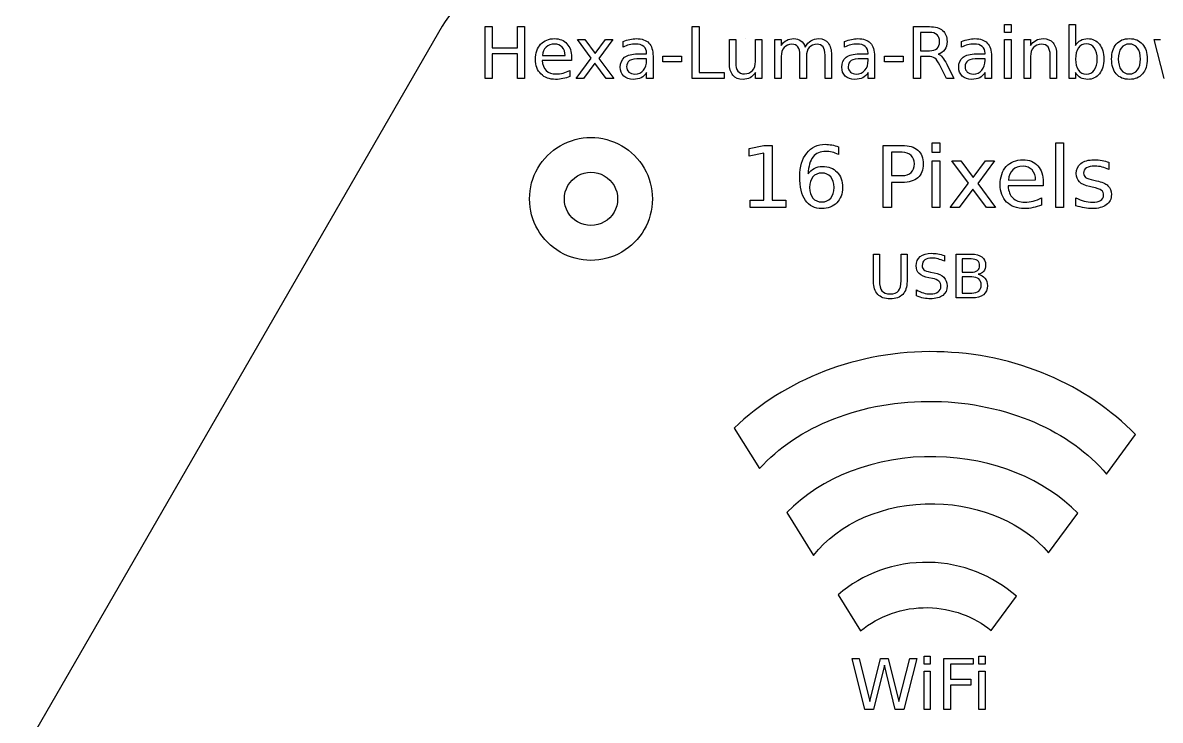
# Model space of a CAD drawing. Extents: x 5 to 486, y 5 to 284.
# Drawn here: x 5.6 to 59, y 146.9 to 179.6 of the extents above; entities that cross this region are included whole.
import ezdxf

# ---------------------------------------------------------------- set-up
doc = ezdxf.new("R2010")
doc.units = 0
doc.layers.add('Layer_1', color=7, linetype='CONTINUOUS')

msp = doc.modelspace()

# ---------------------------------------------------------------- linework, layer by layer
at = {"layer": 'Layer_1', "color": 7}
for p, q in [((25.276468, 179.475266), (5.585868, 145.370146)), ((31.016168, 171.368736), (31.016168, 171.368736)), ((48.506944, 164.194871), (48.506944, 164.194871)), ((38.99525, 160.611277), (40.180114, 158.709309)), ((56.474687, 158.453397), (57.838785, 160.304071)), ((48.451959, 159.266537), (48.451958, 159.266538)), ((41.466721, 156.641974), (42.717017, 154.634181)), ((53.750796, 154.756471), (55.120071, 156.615096)), ((48.130632, 154.306455), (48.130632, 154.306455)), ((43.867674, 152.786159), (44.923573, 151.089772)), ((51.059734, 151.104729), (52.243292, 152.712309))]:
    msp.add_line(p, q, dxfattribs=at)
at = {"layer": 'Layer_1', "color": 3}
for p, q in [((51.690017, 179.558106), (51.989261, 179.558106)), ((51.690017, 179.179176), (51.690017, 179.558106)), ((51.989261, 179.558106), (51.989261, 179.179176)), ((54.716601, 177.027606), (54.716601, 179.558156)), ((54.716601, 179.558156), (55.01747, 179.558156)), ((55.01747, 179.558156), (55.01747, 178.572556)), ((27.301708, 179.455656), (27.630228, 179.455656)), ((27.301708, 177.027556), (27.301708, 179.455656)), ((27.630228, 179.455656), (27.630228, 178.460346)), ((28.823948, 178.460346), (28.823948, 179.455656)), ((28.823948, 179.455656), (29.152468, 179.455656)), ((29.152468, 179.455656), (29.152468, 177.027556)), ((37.014099, 179.455656), (37.342616, 179.455656)), ((37.014099, 177.027556), (37.014099, 179.455656)), ((37.342616, 179.455656), (37.342616, 177.304026)), ((47.416046, 177.027566), (47.416046, 179.455666)), ((47.416046, 179.455666), (48.157649, 179.455666)), ((47.744563, 179.185686), (47.744563, 178.323736)), ((48.157649, 179.185686), (47.744563, 179.185686)), ((51.989261, 179.179176), (51.690017, 179.179176)), ((27.630228, 178.460346), (28.823948, 178.460346)), ((32.273378, 177.980576), (31.626098, 178.849036)), ((31.626098, 178.849036), (31.979008, 178.849036)), ((31.979008, 178.849036), (32.462028, 178.200136)), ((32.462028, 178.200136), (32.945048, 178.849036)), ((33.297958, 178.849036), (32.639298, 177.962686)), ((32.945048, 178.849036), (33.297958, 178.849036)), ((33.774468, 178.489606), (33.774468, 178.766086)), ((38.765648, 177.746386), (38.765648, 178.849036)), ((38.765648, 178.849036), (39.064891, 178.849036)), ((39.064891, 178.849036), (39.064891, 177.757776)), ((39.518634, 178.892946), (39.518634, 178.892946)), ((39.991893, 177.816316), (39.991893, 178.849036)), ((39.991893, 178.849036), (40.291136, 178.849036)), ((40.291136, 178.849036), (40.291136, 177.027556)), ((40.89938, 177.027606), (40.89938, 178.849086)), ((40.89938, 178.849086), (41.20025, 178.849086)), ((41.20025, 178.849086), (41.20025, 178.566106)), ((42.328916, 178.499436), (42.328916, 178.499376)), ((44.176416, 178.489606), (44.176416, 178.766086)), ((49.666875, 178.489606), (49.666875, 178.766086)), ((51.690017, 178.849036), (51.989261, 178.849036)), ((51.690017, 177.027556), (51.690017, 178.849036)), ((51.989261, 178.849036), (51.989261, 177.027556)), ((52.602385, 177.027556), (52.602385, 178.849036)), ((52.602385, 178.849036), (52.903254, 178.849036)), ((52.903254, 178.849036), (52.903254, 178.566056)), ((57.548026, 178.892946), (57.548026, 178.892946)), ((57.548026, 178.639236), (57.548026, 178.639236)), ((58.70434, 178.849036), (59.003583, 178.849036)), ((59.180852, 177.027556), (58.70434, 178.849036)), ((28.823948, 178.183866), (27.630228, 178.183866)), ((27.630228, 178.183866), (27.630228, 177.027556)), ((28.823948, 177.027556), (28.823948, 178.183866)), ((31.351248, 177.866736), (29.975388, 177.866736)), ((29.985138, 178.099276), (31.052008, 178.100906)), ((31.351248, 178.013106), (31.351248, 177.866736)), ((31.351248, 178.013096), (31.351248, 178.013106)), ((31.565928, 177.027556), (32.273378, 177.980576)), ((32.639298, 177.962686), (33.332108, 177.027556)), ((34.460778, 178.177326), (34.880368, 178.177326)), ((34.880368, 177.943236), (34.582748, 177.943176)), ((34.880368, 178.177326), (34.880368, 178.206626)), ((34.880368, 177.876536), (34.880368, 177.943236)), ((35.179608, 178.066776), (35.179608, 177.027556)), ((35.179608, 178.066716), (35.179608, 178.066776)), ((35.646364, 178.073276), (36.522951, 178.073276)), ((35.646364, 177.806566), (35.646364, 178.073276)), ((36.522951, 178.073276), (36.522951, 177.806566)), ((41.20025, 178.057066), (41.20025, 177.027606)), ((42.078463, 177.027606), (42.078463, 178.117236)), ((42.379332, 178.057066), (42.379332, 177.027606)), ((43.257545, 177.027606), (43.257545, 178.117236)), ((43.558415, 178.126996), (43.558415, 177.027606)), ((44.862723, 178.177326), (45.282314, 178.177326)), ((45.282314, 177.943236), (44.984697, 177.943176)), ((45.282314, 178.177326), (45.282314, 178.206626)), ((45.282314, 177.876536), (45.282314, 177.943236)), ((45.581557, 178.066776), (45.581557, 177.027556)), ((45.581557, 178.066716), (45.581557, 178.066776)), ((46.048312, 178.073276), (46.924899, 178.073276)), ((46.048312, 177.806566), (46.048312, 178.073276)), ((46.924899, 178.073276), (46.924899, 177.806566)), ((47.744563, 178.323736), (48.157649, 178.323736)), ((48.102354, 178.053776), (47.744563, 178.053776)), ((47.744563, 178.053776), (47.744563, 177.027566)), ((48.567482, 178.165986), (48.567482, 178.165976)), ((50.353183, 178.177326), (50.772774, 178.177326)), ((50.772774, 177.943236), (50.475157, 177.943176)), ((50.772774, 178.177326), (50.772774, 178.206626)), ((50.772774, 177.876536), (50.772774, 177.943236)), ((51.072017, 178.066776), (51.072017, 177.027556)), ((51.072017, 178.066716), (51.072017, 178.066776)), ((52.903254, 178.057016), (52.903254, 177.027556)), ((53.828631, 177.027556), (53.828631, 178.117186)), ((54.127874, 178.126946), (54.127874, 177.027556)), ((54.127874, 178.126926), (54.127874, 178.126946)), ((56.035547, 177.936666), (56.035547, 177.936666)), ((31.281318, 177.403246), (31.281318, 177.120266)), ((32.449018, 177.743136), (31.918838, 177.027556)), ((32.979198, 177.027556), (32.449018, 177.743136)), ((36.522951, 177.806566), (35.646364, 177.806566)), ((38.765648, 177.746376), (38.765648, 177.746386)), ((46.924899, 177.806566), (46.048312, 177.806566)), ((48.954546, 177.027556), (48.643919, 177.650436)), ((48.974062, 177.691096), (49.307458, 177.027556)), ((27.630228, 177.027556), (27.301708, 177.027556)), ((29.152468, 177.027556), (28.823948, 177.027556)), ((31.918838, 177.027556), (31.565928, 177.027556)), ((33.332108, 177.027556), (32.979198, 177.027556)), ((34.880368, 177.027556), (34.880368, 177.304026)), ((35.179608, 177.027556), (34.880368, 177.027556)), ((38.524951, 177.027556), (37.014099, 177.027556)), ((37.342616, 177.304026), (38.524951, 177.304026)), ((38.524951, 177.304026), (38.524951, 177.027556)), ((39.991893, 177.027556), (39.991893, 177.307286)), ((40.291136, 177.027556), (39.991893, 177.027556)), ((41.20025, 177.027606), (40.89938, 177.027606)), ((42.379332, 177.027606), (42.078463, 177.027606)), ((43.558415, 177.027606), (43.257545, 177.027606)), ((45.282314, 177.027556), (45.282314, 177.304026)), ((45.581557, 177.027556), (45.282314, 177.027556)), ((47.744563, 177.027566), (47.416046, 177.027566)), ((49.307458, 177.027556), (48.954546, 177.027556)), ((50.772774, 177.027556), (50.772774, 177.304026)), ((51.072017, 177.027556), (50.772774, 177.027556)), ((51.989261, 177.027556), (51.690017, 177.027556)), ((52.903254, 177.027556), (52.602385, 177.027556)), ((54.127874, 177.027556), (53.828631, 177.027556)), ((55.01747, 177.027606), (54.716601, 177.027606)), ((55.01747, 177.300826), (55.01747, 177.027606)), ((39.687733, 173.738656), (40.382905, 173.878856)), ((39.687733, 173.380356), (39.687733, 173.738656)), ((40.382905, 173.878856), (40.776252, 173.878856)), ((40.776252, 173.878856), (40.776252, 171.302626)), ((43.886027, 173.814606), (43.886027, 173.814596)), ((43.886027, 173.814596), (43.886027, 173.456296)), ((45.989069, 173.878856), (46.87702, 173.878856)), ((45.989069, 170.971596), (45.989069, 173.878856)), ((48.294626, 174.001536), (48.652922, 174.001536)), ((48.294626, 173.547816), (48.294626, 174.001536)), ((48.652922, 174.001536), (48.652922, 173.547816)), ((54.089674, 174.001536), (54.44797, 174.001536)), ((54.089674, 170.971596), (54.089674, 174.001536)), ((54.44797, 174.001536), (54.44797, 170.971596)), ((40.386799, 173.520556), (39.687733, 173.380356)), ((40.386799, 171.302626), (40.386799, 173.520556)), ((46.382416, 173.555606), (46.382416, 172.463196)), ((46.87702, 173.555606), (46.382416, 173.555606)), ((48.652922, 173.547816), (48.294626, 173.547816)), ((48.294626, 173.152526), (48.652922, 173.152526)), ((48.294626, 170.971596), (48.294626, 173.152526)), ((48.652922, 173.152526), (48.652922, 170.971596)), ((49.986795, 172.112686), (49.211786, 173.152526)), ((49.211786, 173.152526), (49.634341, 173.152526)), ((49.634341, 173.152526), (50.212678, 172.375566)), ((50.212678, 172.375566), (50.791014, 173.152526)), ((51.21357, 173.152526), (50.424929, 172.091266)), ((50.791014, 173.152526), (51.21357, 173.152526)), ((56.586063, 173.088266), (56.586063, 172.749446)), ((56.586067, 173.088196), (56.586063, 173.088266)), ((43.105176, 172.581976), (43.105176, 172.581976)), ((46.382416, 172.463196), (46.87702, 172.463196)), ((46.87702, 172.139946), (46.382416, 172.139946)), ((46.382416, 172.139946), (46.382416, 170.971596)), ((49.139737, 170.971596), (49.986795, 172.112686)), ((50.424929, 172.091266), (51.254462, 170.971596)), ((51.865902, 172.254836), (53.143305, 172.256786)), ((53.501601, 172.151646), (53.501601, 172.151636)), ((53.501601, 172.151636), (53.501601, 171.976376)), ((55.877264, 172.246986), (55.999941, 172.219686)), ((50.1971, 171.828386), (49.562293, 170.971596)), ((50.831907, 170.971596), (50.1971, 171.828386)), ((53.501601, 171.976376), (51.854219, 171.976376)), ((55.805215, 171.919806), (55.680591, 171.949006)), ((39.744203, 171.302626), (40.386799, 171.302626)), ((39.744203, 170.971596), (39.744203, 171.302626)), ((41.418848, 170.971596), (39.744203, 170.971596)), ((40.776252, 171.302626), (41.418848, 171.302626)), ((41.418848, 171.302626), (41.418848, 170.971596)), ((46.382416, 170.971596), (45.989069, 170.971596)), ((48.652922, 170.971596), (48.294626, 170.971596)), ((49.562293, 170.971596), (49.139737, 170.971596)), ((51.254462, 170.971596), (50.831907, 170.971596)), ((53.417869, 171.421386), (53.417869, 171.082556)), ((54.44797, 170.971596), (54.089674, 170.971596)), ((55.036047, 171.051286), (55.036047, 171.421266)), ((45.530585, 168.777956), (45.810327, 168.777956)), ((45.530585, 167.493626), (45.530585, 168.777956)), ((45.810327, 168.777956), (45.810327, 167.528076)), ((46.825941, 167.528076), (46.825941, 168.777956)), ((46.825941, 168.777956), (47.105683, 168.777956)), ((47.105683, 168.777956), (47.105683, 167.493626)), ((49.420787, 168.777956), (50.131855, 168.777956)), ((49.420791, 166.720546), (49.420787, 168.777956)), ((48.862682, 168.710436), (48.862682, 168.438966)), ((48.862684, 168.710346), (48.862682, 168.710436)), ((50.111184, 168.549246), (49.699151, 168.549206)), ((49.699151, 168.549206), (49.699151, 167.929086)), ((48.210874, 167.931836), (48.378995, 167.897336)), ((49.699151, 167.929086), (50.111184, 167.929086)), ((48.297688, 167.632766), (48.128189, 167.665866)), ((49.699151, 167.703086), (49.699151, 166.949306)), ((50.145635, 167.703036), (49.699151, 167.703086)), ((47.54666, 166.811426), (47.54666, 167.098066)), ((50.15942, 166.720546), (49.420791, 166.720546)), ((49.699151, 166.949306), (50.145635, 166.949306)), ((44.525619, 149.799014), (44.853145, 149.799014)), ((45.126084, 147.401963), (44.525619, 149.799014)), ((44.853145, 149.799014), (45.35728, 147.77284)), ((45.35728, 147.77284), (45.859811, 149.799014)), ((45.859811, 149.799014), (46.22427, 149.799014)), ((46.22427, 149.799014), (46.728404, 147.77284)), ((46.728404, 147.77284), (47.230929, 149.799014)), ((47.560065, 149.799014), (46.95799, 147.401963)), ((47.230929, 149.799014), (47.560065, 149.799014)), ((47.905252, 149.900162), (48.200668, 149.900162)), ((47.905252, 149.526074), (47.905252, 149.900162)), ((48.200668, 149.900162), (48.200668, 149.526074)), ((48.830036, 149.799014), (50.20758, 149.799014)), ((48.830036, 147.401963), (48.830036, 149.799014)), ((50.20758, 149.799014), (50.20758, 149.526074)), ((50.474092, 149.900162), (50.769508, 149.900162)), ((50.474092, 149.526074), (50.474092, 149.900162)), ((50.769508, 149.900162), (50.769508, 149.526074)), ((46.044449, 149.482725), (45.533888, 147.401963)), ((46.550186, 147.401963), (46.044449, 149.482725)), ((48.200668, 149.526074), (47.905252, 149.526074)), ((47.905252, 149.200152), (48.200668, 149.200152)), ((47.905252, 147.401963), (47.905252, 149.200152)), ((48.200668, 149.200152), (48.200668, 147.401963)), ((50.20758, 149.526074), (49.154349, 149.526074)), ((49.154349, 149.526074), (49.154349, 148.819643)), ((50.769508, 149.526074), (50.474092, 149.526074)), ((50.474092, 149.200152), (50.769508, 149.200152)), ((50.474092, 147.401963), (50.474092, 149.200152)), ((50.769508, 149.200152), (50.769508, 147.401963)), ((49.154349, 148.819643), (50.104824, 148.819643)), ((50.104824, 148.546703), (49.154349, 148.546703)), ((49.154349, 148.546703), (49.154349, 147.401963)), ((50.104824, 148.819643), (50.104824, 148.546703)), ((45.533888, 147.401963), (45.126084, 147.401963)), ((46.95799, 147.401963), (46.550186, 147.401963)), ((48.200668, 147.401963), (47.905252, 147.401963)), ((49.154349, 147.401963), (48.830036, 147.401963)), ((50.769508, 147.401963), (50.474092, 147.401963))]:
    msp.add_line(p, q, dxfattribs=at)
at = {"layer": 'Layer_1', "color": 5}
msp.add_line((29.381552, 171.368736), (29.381552, 171.368736), dxfattribs=at)
at = {"layer": 'Layer_1', "color": 7}
for points in [[(28.740578, 181.475266), (27.311512, 181.475269), (25.991, 180.712873), (25.276468, 179.475266)], [(31.641168, 172.451268), (32.027919, 172.674559), (32.504416, 172.674559), (32.891168, 172.451268)], [(31.016168, 171.368736), (31.016168, 171.815318), (31.254416, 172.227977), (31.641168, 172.451268)], [(32.891168, 172.451268), (33.277919, 172.227977), (33.516168, 171.815318), (33.516168, 171.368736)], [(31.641168, 170.286204), (31.254416, 170.509495), (31.016168, 170.922154), (31.016168, 171.368736)], [(33.516168, 171.368736), (33.516168, 170.922154), (33.277919, 170.509495), (32.891168, 170.286204)], [(32.891168, 170.286204), (32.504416, 170.062913), (32.027919, 170.062913), (31.641168, 170.286204)], [(48.506944, 164.194871), (44.755599, 164.26444), (41.358961, 162.874858), (38.99525, 160.611277)], [(57.838785, 160.304071), (55.560908, 162.629395), (52.235744, 164.125719), (48.506944, 164.194871)], [(40.180114, 158.709309), (41.932001, 160.662966), (44.971882, 161.925775), (48.407353, 161.862065)], [(48.407353, 161.862065), (51.8164, 161.798843), (54.788856, 160.445261), (56.474687, 158.453397)], [(48.451958, 159.266538), (45.597643, 159.319472), (43.050267, 158.28123), (41.466721, 156.641974)], [(55.120071, 156.615096), (53.582938, 158.183752), (51.175329, 159.216032), (48.451959, 159.266537)], [(42.717017, 154.634181), (43.874939, 156.123004), (45.999112, 157.099084), (48.410934, 157.054358)], [(48.410934, 157.054358), (50.643937, 157.012947), (52.598403, 156.105604), (53.750796, 154.756471)], [(48.130632, 154.306455), (46.507079, 154.336564), (45.013775, 153.759726), (43.867674, 152.786159)], [(52.243292, 152.712309), (51.145047, 153.679651), (49.71019, 154.277163), (48.130632, 154.306455)], [(44.923573, 151.089772), (45.786521, 151.789482), (46.892058, 152.200978), (48.091175, 152.178741)], [(48.091175, 152.178741), (49.21686, 152.157865), (50.245685, 151.758488), (51.059734, 151.104729)]]:
    msp.add_open_spline(points, degree=3, dxfattribs=at)
at = {"layer": 'Layer_1', "color": 3}
for points in [[(48.157649, 179.455666), (48.435207, 179.455666), (48.642292, 179.397659), (48.778903, 179.281646)], [(48.515439, 179.076716), (48.435207, 179.149362), (48.315944, 179.185686), (48.157649, 179.185686)], [(48.637413, 178.756336), (48.637413, 178.898369), (48.596755, 179.005162), (48.515439, 179.076716)], [(48.778903, 179.281646), (48.915514, 179.165632), (48.98382, 178.990532), (48.98382, 178.756346)], [(29.663128, 177.920396), (29.663128, 178.218556), (29.743361, 178.454916), (29.903828, 178.629476)], [(29.903828, 178.629476), (30.065374, 178.805116), (30.282758, 178.892936), (30.555978, 178.892936)], [(30.157528, 178.497726), (30.057781, 178.403399), (30.000318, 178.270582), (29.985138, 178.099276)], [(30.559228, 178.639216), (30.392261, 178.639216), (30.258361, 178.592052), (30.157528, 178.497726)], [(30.555978, 178.892936), (30.801011, 178.892936), (30.994544, 178.813789), (31.136578, 178.655496)], [(30.913768, 178.492846), (30.824861, 178.590426), (30.706681, 178.639216), (30.559228, 178.639216)], [(31.052008, 178.100906), (31.050008, 178.264626), (31.003928, 178.395272), (30.913768, 178.492846)], [(31.136578, 178.655496), (31.279691, 178.498282), (31.351248, 178.284149), (31.351248, 178.013096)], [(33.774468, 178.766086), (33.883974, 178.808352), (33.990228, 178.839786), (34.093228, 178.860386)], [(34.059078, 178.601826), (33.960411, 178.576892), (33.865541, 178.539486), (33.774468, 178.489606)], [(34.363198, 178.639226), (34.259111, 178.639226), (34.157738, 178.626759), (34.059078, 178.601826)], [(34.093228, 178.860386), (34.196228, 178.882052), (34.296518, 178.892886), (34.394098, 178.892886)], [(34.743758, 178.525386), (34.653764, 178.601279), (34.526911, 178.639226), (34.363198, 178.639226)], [(34.394098, 178.892886), (34.657564, 178.892886), (34.854348, 178.824579), (34.984448, 178.687966)], [(34.880368, 178.206626), (34.880368, 178.344319), (34.834831, 178.450572), (34.743758, 178.525386)], [(34.984448, 178.687966), (35.114554, 178.551359), (35.179608, 178.344276), (35.179608, 178.066716)], [(41.20025, 178.566106), (41.268555, 178.677779), (41.350413, 178.760179), (41.445824, 178.813306)], [(41.335234, 178.476656), (41.245244, 178.373656), (41.20025, 178.233792), (41.20025, 178.057066)], [(41.69953, 178.632786), (41.546656, 178.632786), (41.425224, 178.580742), (41.335234, 178.476656)], [(41.445824, 178.813306), (41.541234, 178.866439), (41.654535, 178.893006), (41.785725, 178.893006)], [(41.985763, 178.505926), (41.923963, 178.590499), (41.828552, 178.632786), (41.69953, 178.632786)], [(41.785725, 178.893006), (41.917999, 178.893006), (42.030215, 178.859396), (42.122373, 178.792176)], [(42.078463, 178.117236), (42.078463, 178.292882), (42.047563, 178.422446), (41.985763, 178.505926)], [(42.122373, 178.792176), (42.215615, 178.724956), (42.284463, 178.627376), (42.328916, 178.499436)], [(42.328916, 178.499376), (42.403726, 178.633816), (42.493174, 178.733022), (42.597259, 178.796996)], [(42.514317, 178.478286), (42.424327, 178.375286), (42.379332, 178.234879), (42.379332, 178.057066)], [(42.881865, 178.632786), (42.726822, 178.632786), (42.604306, 178.581286), (42.514317, 178.478286)], [(42.597259, 178.796996), (42.701343, 178.860996), (42.82386, 178.892996), (42.964808, 178.892996)], [(43.164845, 178.505926), (43.103045, 178.590499), (43.008718, 178.632786), (42.881865, 178.632786)], [(42.964808, 178.892996), (43.154545, 178.892996), (43.300914, 178.826316), (43.403914, 178.692956)], [(43.257545, 178.117236), (43.257545, 178.291796), (43.226645, 178.421359), (43.164845, 178.505926)], [(43.403914, 178.692956), (43.506914, 178.560682), (43.558415, 178.372029), (43.558415, 178.126996)], [(44.176416, 178.766086), (44.285921, 178.808352), (44.392174, 178.839786), (44.495175, 178.860386)], [(44.461022, 178.601826), (44.362358, 178.576892), (44.26749, 178.539486), (44.176416, 178.489606)], [(44.765144, 178.639226), (44.661059, 178.639226), (44.559685, 178.626759), (44.461022, 178.601826)], [(44.495175, 178.860386), (44.598175, 178.882052), (44.698464, 178.892886), (44.796044, 178.892886)], [(45.145703, 178.525386), (45.055713, 178.601279), (44.92886, 178.639226), (44.765144, 178.639226)], [(44.796044, 178.892886), (45.059508, 178.892886), (45.256293, 178.824579), (45.386399, 178.687966)], [(45.282314, 178.206626), (45.282314, 178.344319), (45.236777, 178.450572), (45.145703, 178.525386)], [(45.386399, 178.687966), (45.516504, 178.551359), (45.581557, 178.344276), (45.581557, 178.066716)], [(48.157649, 178.323736), (48.315944, 178.323736), (48.435207, 178.360056), (48.515439, 178.432696)], [(48.515439, 178.432696), (48.596755, 178.506422), (48.637413, 178.614302), (48.637413, 178.756336)], [(48.98382, 178.756346), (48.98382, 178.603472), (48.948041, 178.476619), (48.876483, 178.375786)], [(49.666875, 178.766086), (49.776381, 178.808352), (49.882634, 178.839786), (49.985634, 178.860386)], [(49.951482, 178.601826), (49.852818, 178.576892), (49.757949, 178.539486), (49.666875, 178.489606)], [(50.255604, 178.639226), (50.151519, 178.639226), (50.050145, 178.626759), (49.951482, 178.601826)], [(49.985634, 178.860386), (50.088634, 178.882052), (50.188924, 178.892886), (50.286504, 178.892886)], [(50.636163, 178.525386), (50.546173, 178.601279), (50.41932, 178.639226), (50.255604, 178.639226)], [(50.286504, 178.892886), (50.549968, 178.892886), (50.746752, 178.824579), (50.876858, 178.687966)], [(50.772774, 178.206626), (50.772774, 178.344319), (50.727237, 178.450572), (50.636163, 178.525386)], [(50.876858, 178.687966), (51.006964, 178.551359), (51.072017, 178.344276), (51.072017, 178.066716)], [(52.903254, 178.566056), (52.974812, 178.675562), (53.058839, 178.757419), (53.155334, 178.811626)], [(53.043118, 178.478236), (52.949875, 178.375236), (52.903254, 178.234829), (52.903254, 178.057016)], [(53.425303, 178.632736), (53.263755, 178.632736), (53.13636, 178.581236), (53.043118, 178.478236)], [(53.155334, 178.811626), (53.252913, 178.865826), (53.365129, 178.892926), (53.491983, 178.892926)], [(53.727799, 178.504256), (53.660577, 178.589909), (53.559745, 178.632736), (53.425303, 178.632736)], [(53.491983, 178.892926), (53.701235, 178.892926), (53.85953, 178.827872), (53.966868, 178.697766)], [(53.828631, 178.117186), (53.828631, 178.289579), (53.79502, 178.418602), (53.727799, 178.504256)], [(53.966868, 178.697766), (54.074205, 178.568746), (54.127874, 178.378466), (54.127874, 178.126926)], [(55.01747, 178.572556), (55.080356, 178.680982), (55.159504, 178.761216), (55.254913, 178.813256)], [(55.152455, 178.453836), (55.062465, 178.329156), (55.01747, 178.156766), (55.01747, 177.936666)], [(55.526509, 178.642496), (55.368213, 178.642496), (55.243529, 178.579609), (55.152455, 178.453836)], [(55.254913, 178.813256), (55.351408, 178.866389), (55.466335, 178.892956), (55.599693, 178.892956)], [(55.898936, 178.453836), (55.808946, 178.579609), (55.684803, 178.642496), (55.526509, 178.642496)], [(55.599693, 178.892956), (55.820873, 178.892956), (56.00031, 178.805136), (56.138005, 178.629496)], [(56.035547, 177.936666), (56.035547, 178.156766), (55.99001, 178.329156), (55.898936, 178.453836)], [(56.138005, 178.629496), (56.276784, 178.453849), (56.346174, 178.222909), (56.346174, 177.936676)], [(56.712097, 177.936666), (56.712097, 178.235912), (56.785823, 178.470102), (56.933277, 178.639236)], [(56.933277, 178.639236), (57.081814, 178.808376), (57.28673, 178.892946), (57.548026, 178.892946)], [(57.167467, 178.450586), (57.074224, 178.325899), (57.027603, 178.154592), (57.027603, 177.936666)], [(57.548026, 178.639236), (57.387562, 178.639236), (57.260709, 178.576352), (57.167467, 178.450586)], [(57.548026, 178.892946), (57.808237, 178.892946), (58.012611, 178.808376), (58.161149, 178.639236)], [(57.926959, 178.448956), (57.833716, 178.575809), (57.707405, 178.639236), (57.548026, 178.639236)], [(58.066822, 177.936666), (58.066822, 178.152426), (58.020201, 178.323189), (57.926959, 178.448956)], [(58.161149, 178.639236), (58.309686, 178.470102), (58.383955, 178.235912), (58.383955, 177.936666)], [(29.916838, 177.234086), (29.747698, 177.403226), (29.663128, 177.631996), (29.663128, 177.920396)], [(29.975388, 177.866736), (29.988388, 177.660736), (30.050188, 177.503526), (30.160788, 177.395106)], [(33.641108, 177.557696), (33.641108, 177.762609), (33.709414, 177.917109), (33.846028, 178.021196)], [(33.846028, 178.021196), (33.983721, 178.125282), (34.188638, 178.177326), (34.460778, 178.177326)], [(34.080218, 177.860276), (33.986978, 177.805009), (33.940358, 177.710682), (33.940358, 177.577296)], [(34.582748, 177.943176), (34.340968, 177.943176), (34.173458, 177.915542), (34.080218, 177.860276)], [(34.729118, 177.406526), (34.829951, 177.524706), (34.880368, 177.681376), (34.880368, 177.876536)], [(44.043058, 177.557696), (44.043058, 177.762609), (44.111363, 177.917109), (44.247974, 178.021196)], [(44.247974, 178.021196), (44.385669, 178.125282), (44.590585, 178.177326), (44.862723, 178.177326)], [(44.482164, 177.860276), (44.388922, 177.805009), (44.342301, 177.710682), (44.342301, 177.577296)], [(44.984697, 177.943176), (44.742917, 177.943176), (44.575406, 177.915542), (44.482164, 177.860276)], [(45.131066, 177.406526), (45.231898, 177.524706), (45.282314, 177.681376), (45.282314, 177.876536)], [(48.409728, 177.974076), (48.334917, 178.027209), (48.232459, 178.053776), (48.102354, 178.053776)], [(48.643919, 177.650436), (48.563687, 177.813069), (48.485623, 177.920949), (48.409728, 177.974076)], [(48.876483, 178.375786), (48.806009, 178.274952), (48.703008, 178.205019), (48.567482, 178.165986)], [(48.567482, 178.165976), (48.637955, 178.142109), (48.70626, 178.091152), (48.772398, 178.013106)], [(48.772398, 178.013106), (48.839619, 177.935039), (48.90684, 177.827702), (48.974062, 177.691096)], [(49.533517, 177.557696), (49.533517, 177.762609), (49.601822, 177.917109), (49.738434, 178.021196)], [(49.738434, 178.021196), (49.876128, 178.125282), (50.081045, 178.177326), (50.353183, 178.177326)], [(49.972624, 177.860276), (49.879381, 177.805009), (49.83276, 177.710682), (49.83276, 177.577296)], [(50.475157, 177.943176), (50.233377, 177.943176), (50.065866, 177.915542), (49.972624, 177.860276)], [(50.621526, 177.406526), (50.722358, 177.524706), (50.772774, 177.681376), (50.772774, 177.876536)], [(55.01747, 177.936666), (55.01747, 177.716572), (55.062465, 177.543642), (55.152455, 177.417876)], [(55.898936, 177.417876), (55.99001, 177.543642), (56.035547, 177.716572), (56.035547, 177.936666)], [(56.346174, 177.936676), (56.346174, 177.650442), (56.276784, 177.419506), (56.138005, 177.243866)], [(56.933277, 177.234096), (56.785823, 177.404316), (56.712097, 177.638506), (56.712097, 177.936666)], [(57.027603, 177.936666), (57.027603, 177.718739), (57.073682, 177.546892), (57.165841, 177.421126)], [(57.926959, 177.422756), (58.020201, 177.548522), (58.066822, 177.719826), (58.066822, 177.936666)], [(58.383955, 177.936666), (58.383955, 177.638506), (58.309686, 177.404316), (58.161149, 177.234096)], [(30.160788, 177.395106), (30.272461, 177.287766), (30.427501, 177.234096), (30.625908, 177.234096)], [(30.959308, 177.276396), (31.067728, 177.304596), (31.175064, 177.346879), (31.281318, 177.403246)], [(33.805368, 177.136476), (33.695861, 177.241649), (33.641108, 177.382056), (33.641108, 177.557696)], [(33.940358, 177.577296), (33.940358, 177.471042), (33.975051, 177.386472), (34.044438, 177.323586)], [(34.044438, 177.323586), (34.114911, 177.261786), (34.210321, 177.230886), (34.330668, 177.230886)], [(34.330668, 177.230886), (34.496554, 177.230886), (34.629371, 177.289432), (34.729118, 177.406526)], [(38.92828, 177.175536), (38.819858, 177.305642), (38.765648, 177.495922), (38.765648, 177.746376)], [(39.064891, 177.757776), (39.064891, 177.585382), (39.098501, 177.455819), (39.165722, 177.369086)], [(39.165722, 177.369086), (39.232943, 177.283432), (39.333775, 177.240606), (39.468218, 177.240606)], [(39.468218, 177.240606), (39.629766, 177.240606), (39.757161, 177.292106), (39.850404, 177.395106)], [(39.850404, 177.395106), (39.94473, 177.498106), (39.991893, 177.638509), (39.991893, 177.816316)], [(44.207316, 177.136476), (44.09781, 177.241649), (44.043058, 177.382056), (44.043058, 177.557696)], [(44.342301, 177.577296), (44.342301, 177.471042), (44.376995, 177.386472), (44.446385, 177.323586)], [(44.446385, 177.323586), (44.516859, 177.261786), (44.61227, 177.230886), (44.732618, 177.230886)], [(44.732618, 177.230886), (44.898502, 177.230886), (45.031318, 177.289432), (45.131066, 177.406526)], [(49.697776, 177.136476), (49.58827, 177.241649), (49.533517, 177.382056), (49.533517, 177.557696)], [(49.83276, 177.577296), (49.83276, 177.471042), (49.867455, 177.386472), (49.936845, 177.323586)], [(49.936845, 177.323586), (50.007319, 177.261786), (50.102729, 177.230886), (50.223077, 177.230886)], [(50.223077, 177.230886), (50.388961, 177.230886), (50.521778, 177.289432), (50.621526, 177.406526)], [(55.152455, 177.417876), (55.243529, 177.293189), (55.368213, 177.230846), (55.526509, 177.230846)], [(55.526509, 177.230846), (55.684803, 177.230846), (55.808946, 177.293189), (55.898936, 177.417876)], [(57.165841, 177.421126), (57.259083, 177.296439), (57.386478, 177.234096), (57.548026, 177.234096)], [(57.548026, 177.234096), (57.707405, 177.234096), (57.833716, 177.296982), (57.926959, 177.422756)], [(30.608018, 176.980386), (30.317451, 176.980386), (30.087058, 177.064952), (29.916838, 177.234086)], [(30.951178, 177.016186), (30.838418, 176.992319), (30.724031, 176.980386), (30.608018, 176.980386)], [(30.625908, 177.234096), (30.740834, 177.234096), (30.851968, 177.248196), (30.959308, 177.276396)], [(31.281318, 177.120266), (31.173984, 177.074732), (31.063938, 177.040039), (30.951178, 177.016186)], [(34.250978, 176.980356), (34.064498, 176.980356), (33.915961, 177.032396), (33.805368, 177.136476)], [(34.625038, 177.058456), (34.523118, 177.006389), (34.398431, 176.980356), (34.250978, 176.980356)], [(34.880368, 177.304026), (34.812061, 177.193439), (34.726951, 177.111582), (34.625038, 177.058456)], [(39.404792, 176.980386), (39.195538, 176.980386), (39.036701, 177.045436), (38.92828, 177.175536)], [(39.738187, 177.060086), (39.642776, 177.006952), (39.531644, 176.980386), (39.404792, 176.980386)], [(39.991893, 177.307286), (39.919251, 177.196692), (39.834682, 177.114292), (39.738187, 177.060086)], [(44.652928, 176.980356), (44.466443, 176.980356), (44.317906, 177.032396), (44.207316, 177.136476)], [(45.026982, 177.058456), (44.925066, 177.006389), (44.800381, 176.980356), (44.652928, 176.980356)], [(45.282314, 177.304026), (45.214008, 177.193439), (45.128898, 177.111582), (45.026982, 177.058456)], [(50.143387, 176.980356), (49.956902, 176.980356), (49.808365, 177.032396), (49.697776, 177.136476)], [(50.517441, 177.058456), (50.415525, 177.006389), (50.29084, 176.980356), (50.143387, 176.980356)], [(50.772774, 177.304026), (50.704468, 177.193439), (50.619357, 177.111582), (50.517441, 177.058456)], [(55.254913, 177.058506), (55.159502, 177.111639), (55.080354, 177.192412), (55.01747, 177.300826)], [(55.599693, 176.980406), (55.466335, 176.980406), (55.351408, 177.006439), (55.254913, 177.058506)], [(56.138005, 177.243866), (56.00031, 177.068226), (55.820873, 176.980406), (55.599693, 176.980406)], [(57.548026, 176.980396), (57.28673, 176.980396), (57.081814, 177.064962), (56.933277, 177.234096)], [(58.161149, 177.234096), (58.012611, 177.064962), (57.808237, 176.980396), (57.548026, 176.980396)], [(42.394425, 173.520536), (42.612518, 173.794449), (42.905256, 173.931406), (43.27264, 173.931406)], [(43.288218, 173.600396), (43.028583, 173.600396), (42.829962, 173.512769), (42.692356, 173.337516)], [(43.27264, 173.931406), (43.371301, 173.931406), (43.470611, 173.921672), (43.570571, 173.902206)], [(43.586149, 173.563396), (43.486189, 173.588062), (43.386879, 173.600396), (43.288218, 173.600396)], [(43.570571, 173.902206), (43.671828, 173.882739), (43.77698, 173.853539), (43.886027, 173.814606)], [(46.87702, 173.878856), (47.202862, 173.878856), (47.448866, 173.804859), (47.615032, 173.656866)], [(47.615032, 173.656866), (47.782496, 173.510172), (47.866229, 173.294676), (47.866229, 173.010376)], [(42.067286, 172.422286), (42.067286, 172.881839), (42.176332, 173.247922), (42.394425, 173.520536)], [(42.692356, 173.337516), (42.556048, 173.162262), (42.478157, 172.897436), (42.458685, 172.543036)], [(43.886027, 173.456296), (43.787365, 173.503029), (43.687406, 173.538729), (43.586149, 173.563396)], [(47.301523, 173.413456), (47.201563, 173.508222), (47.060062, 173.555606), (46.87702, 173.555606)], [(47.451462, 173.010376), (47.451462, 173.184329), (47.401482, 173.318689), (47.301523, 173.413456)], [(51.768539, 172.889656), (51.961967, 173.099962), (52.222251, 173.205116), (52.549391, 173.205116)], [(52.549391, 173.205116), (52.842778, 173.205116), (53.074502, 173.110349), (53.244563, 172.920816)], [(55.269719, 173.037526), (55.415114, 173.149172), (55.621523, 173.204996), (55.888947, 173.204996)], [(55.888947, 173.204996), (56.021361, 173.204996), (56.145986, 173.195262), (56.262822, 173.175796)], [(56.262822, 173.175796), (56.379657, 173.156329), (56.487405, 173.127129), (56.586067, 173.088196)], [(42.458685, 172.543036), (42.535277, 172.655976), (42.631342, 172.742302), (42.74688, 172.802016)], [(43.105176, 172.581976), (42.928624, 172.581976), (42.788421, 172.521612), (42.684567, 172.400886)], [(42.74688, 172.802016), (42.862417, 172.863016), (42.989638, 172.893516), (43.128543, 172.893516)], [(43.523837, 172.400886), (43.421281, 172.521612), (43.281727, 172.581976), (43.105176, 172.581976)], [(43.128543, 172.893516), (43.420631, 172.893516), (43.651057, 172.804592), (43.81982, 172.626746)], [(43.81982, 172.626746), (43.989881, 172.450192), (44.074912, 172.209382), (44.074912, 171.904316)], [(46.87702, 172.463196), (47.060062, 172.463196), (47.201563, 172.510579), (47.301523, 172.605346)], [(47.301523, 172.605346), (47.401482, 172.700112), (47.451462, 172.835122), (47.451462, 173.010376)], [(47.866229, 173.010376), (47.866229, 172.723482), (47.782496, 172.506686), (47.615032, 172.359986)], [(51.480345, 172.040646), (51.480345, 172.397646), (51.576409, 172.680649), (51.768539, 172.889656)], [(52.072312, 172.731916), (51.95288, 172.618976), (51.884076, 172.459949), (51.865902, 172.254836)], [(52.553285, 172.901326), (52.353366, 172.901326), (52.193042, 172.844856), (52.072312, 172.731916)], [(52.977788, 172.726076), (52.871338, 172.842909), (52.729837, 172.901326), (52.553285, 172.901326)], [(53.143305, 172.256786), (53.140705, 172.452812), (53.085532, 172.609242), (52.977788, 172.726076)], [(53.244563, 172.920816), (53.415921, 172.732576), (53.501601, 172.476186), (53.501601, 172.151646)], [(55.051625, 172.562396), (55.051625, 172.767509), (55.124323, 172.925886), (55.269719, 173.037526)], [(55.199617, 172.163206), (55.100955, 172.260572), (55.051625, 172.393636), (55.051625, 172.562396)], [(55.530648, 172.823376), (55.442372, 172.768842), (55.398234, 172.687059), (55.398234, 172.578026)], [(55.398234, 172.578026), (55.398234, 172.494939), (55.43004, 172.429379), (55.493654, 172.381346)], [(55.931783, 172.905176), (55.753933, 172.905176), (55.620221, 172.877909), (55.530648, 172.823376)], [(56.270607, 172.866276), (56.16156, 172.892209), (56.048619, 172.905176), (55.931783, 172.905176)], [(56.586063, 172.749446), (56.484805, 172.801379), (56.379653, 172.840322), (56.270607, 172.866276)], [(42.33406, 171.300656), (42.15621, 171.558996), (42.067286, 171.932872), (42.067286, 172.422286)], [(42.684567, 172.400886), (42.582011, 172.280152), (42.530734, 172.114636), (42.530734, 171.904336)], [(43.679618, 171.904336), (43.679618, 172.114636), (43.627691, 172.280152), (43.523837, 172.400886)], [(47.615032, 172.359986), (47.448866, 172.213292), (47.202862, 172.139946), (46.87702, 172.139946)], [(51.784117, 171.218906), (51.581602, 171.421419), (51.480345, 171.695332), (51.480345, 172.040646)], [(55.680591, 171.949006), (55.458603, 171.995739), (55.298278, 172.067139), (55.199617, 172.163206)], [(55.493654, 172.381346), (55.557267, 172.334612), (55.685137, 172.289826), (55.877264, 172.246986)], [(55.999941, 172.219686), (56.254383, 172.165152), (56.434829, 172.087912), (56.54128, 171.987966)], [(56.54128, 171.987966), (56.649028, 171.889306), (56.702903, 171.751049), (56.702903, 171.573196)], [(42.530734, 171.904336), (42.530734, 171.695329), (42.582011, 171.529809), (42.684567, 171.407776)], [(43.523837, 171.407776), (43.627691, 171.529809), (43.679618, 171.695329), (43.679618, 171.904336)], [(44.074912, 171.904316), (44.074912, 171.605736), (43.986636, 171.366222), (43.810084, 171.185776)], [(51.854219, 171.976376), (51.869799, 171.729722), (51.943794, 171.541489), (52.076206, 171.411676)], [(56.23556, 171.769866), (56.170653, 171.821799), (56.027205, 171.871779), (55.805215, 171.919806)], [(56.198562, 171.300576), (56.289434, 171.358976), (56.33487, 171.440762), (56.33487, 171.545936)], [(56.33487, 171.545936), (56.33487, 171.643296), (56.301766, 171.717939), (56.23556, 171.769866)], [(56.702903, 171.573196), (56.702903, 171.370682), (56.622416, 171.210359), (56.461442, 171.092226)], [(43.105176, 170.915106), (42.768948, 170.915106), (42.51191, 171.043622), (42.33406, 171.300656)], [(42.684567, 171.407776), (42.788421, 171.287049), (42.928624, 171.226686), (43.105176, 171.226686)], [(43.105176, 171.226686), (43.281727, 171.226686), (43.421281, 171.287049), (43.523837, 171.407776)], [(43.810084, 171.185776), (43.633532, 171.005329), (43.398563, 170.915106), (43.105176, 170.915106)], [(52.611703, 170.915136), (52.263792, 170.915136), (51.98793, 171.016392), (51.784117, 171.218906)], [(52.076206, 171.411676), (52.209918, 171.283156), (52.395557, 171.218896), (52.633123, 171.218896)], [(53.022575, 170.957936), (52.887565, 170.929402), (52.750607, 170.915136), (52.611703, 170.915136)], [(52.633123, 171.218896), (52.770729, 171.218896), (52.903792, 171.235762), (53.032311, 171.269496)], [(53.417869, 171.082556), (53.289349, 171.028022), (53.157585, 170.986482), (53.022575, 170.957936)], [(53.032311, 171.269496), (53.162129, 171.303229), (53.290648, 171.353859), (53.417869, 171.421386)], [(55.036047, 171.421266), (55.168461, 171.352459), (55.298927, 171.300529), (55.427447, 171.265476)], [(55.435236, 170.950026), (55.309312, 170.972092), (55.176249, 171.005846), (55.036047, 171.051286)], [(55.427447, 171.265476), (55.555965, 171.231742), (55.683186, 171.214876), (55.80911, 171.214876)], [(55.801321, 170.915026), (55.684485, 170.915026), (55.562456, 170.926692), (55.435236, 170.950026)], [(56.461442, 171.092226), (56.301766, 170.974092), (56.081726, 170.915026), (55.801321, 170.915026)], [(55.80911, 171.214876), (55.977872, 171.214876), (56.10769, 171.243442), (56.198562, 171.300576)], [(47.729936, 168.658046), (47.858552, 168.762779), (48.035401, 168.815146), (48.260481, 168.815146)], [(48.260481, 168.815146), (48.356943, 168.815146), (48.455243, 168.806412), (48.555381, 168.788946)], [(48.555381, 168.788946), (48.655518, 168.771479), (48.757952, 168.745279), (48.862684, 168.710346)], [(50.131855, 168.777956), (50.344073, 168.777956), (50.5076, 168.733859), (50.622436, 168.645666)], [(47.538389, 168.228106), (47.538389, 168.410006), (47.602238, 168.553319), (47.729936, 168.658046)], [(47.940774, 168.500966), (47.85901, 168.442166), (47.818128, 168.358566), (47.818128, 168.250166)], [(47.818128, 168.250166), (47.818128, 168.159212), (47.845231, 168.090309), (47.899438, 168.043456)], [(48.292174, 168.589166), (48.140589, 168.589166), (48.023456, 168.559766), (47.940774, 168.500966)], [(48.563647, 168.551966), (48.46994, 168.576766), (48.379449, 168.589166), (48.292174, 168.589166)], [(48.862682, 168.438966), (48.757032, 168.489499), (48.657353, 168.527166), (48.563647, 168.551966)], [(50.414353, 168.472046), (50.348206, 168.523512), (50.24715, 168.549246), (50.111184, 168.549246)], [(50.514949, 168.239156), (50.514949, 168.342969), (50.481417, 168.420599), (50.414353, 168.472046)], [(50.622436, 168.645666), (50.737272, 168.557472), (50.794691, 168.432072), (50.794691, 168.269466)], [(50.794691, 168.269466), (50.794691, 168.143606), (50.765294, 168.043469), (50.706501, 167.969056)], [(47.677571, 167.860166), (47.584783, 167.948359), (47.538389, 168.071006), (47.538389, 168.228106)], [(48.128189, 167.665866), (47.920564, 167.707199), (47.770358, 167.771966), (47.677571, 167.860166)], [(47.899438, 168.043456), (47.954558, 167.997522), (48.05837, 167.960316), (48.210874, 167.931836)], [(48.378995, 167.897336), (48.586619, 167.857802), (48.739582, 167.787982), (48.837882, 167.687876)], [(50.111184, 167.929086), (50.24715, 167.929086), (50.348207, 167.954352), (50.414353, 168.004886)], [(50.414353, 168.004886), (50.481417, 168.056352), (50.514949, 168.134442), (50.514949, 168.239156)], [(50.706501, 167.969056), (50.647707, 167.894636), (50.56135, 167.848239), (50.44743, 167.829866)], [(50.44743, 167.829866), (50.584314, 167.800466), (50.690423, 167.738916), (50.765756, 167.645216)], [(45.729022, 166.885916), (45.59673, 167.022796), (45.530585, 167.225366), (45.530585, 167.493626)], [(45.810327, 167.528076), (45.810327, 167.307589), (45.85029, 167.148656), (45.930216, 167.051276)], [(46.706052, 167.051276), (46.785978, 167.148656), (46.825941, 167.307589), (46.825941, 167.528076)], [(47.105683, 167.493626), (47.105683, 167.225366), (47.039077, 167.022796), (46.905867, 166.885916)], [(48.602234, 167.504616), (48.54068, 167.561549), (48.439165, 167.604266), (48.297688, 167.632766)], [(48.566408, 167.000246), (48.652765, 167.062712), (48.695944, 167.151826), (48.695944, 167.267586)], [(48.695944, 167.267586), (48.695944, 167.368646), (48.664707, 167.447656), (48.602234, 167.504616)], [(48.98671, 167.288236), (48.98671, 167.088882), (48.919645, 166.937759), (48.785516, 166.834866)], [(48.837882, 167.687876), (48.9371, 167.588656), (48.98671, 167.455442), (48.98671, 167.288236)], [(50.477742, 167.610736), (50.406084, 167.672269), (50.295381, 167.703036), (50.145635, 167.703036)], [(50.586607, 167.326856), (50.586607, 167.455469), (50.550318, 167.550096), (50.477742, 167.610736)], [(50.477742, 167.041606), (50.550318, 167.104072), (50.586607, 167.199156), (50.586607, 167.326856)], [(50.880134, 167.296566), (50.880134, 167.112826), (50.817662, 166.970889), (50.69272, 166.870756)], [(50.765756, 167.645216), (50.842008, 167.552422), (50.880134, 167.436206), (50.880134, 167.296566)], [(46.318823, 166.680586), (46.058833, 166.680586), (45.862232, 166.749029), (45.729022, 166.885916)], [(45.930216, 167.051276), (46.010142, 166.954816), (46.139677, 166.906586), (46.318823, 166.906586)], [(46.318823, 166.906586), (46.497049, 166.906586), (46.626125, 166.954816), (46.706052, 167.051276)], [(46.905867, 166.885916), (46.773575, 166.749029), (46.577894, 166.680586), (46.318823, 166.680586)], [(47.54666, 167.098066), (47.659659, 167.034666), (47.770361, 166.986892), (47.878767, 166.954746)], [(47.887035, 166.713626), (47.777711, 166.735692), (47.664252, 166.768292), (47.54666, 166.811426)], [(47.878767, 166.954746), (47.987173, 166.922612), (48.093741, 166.906546), (48.198472, 166.906546)], [(48.198472, 166.680526), (48.10109, 166.680526), (47.997278, 166.691559), (47.887035, 166.713626)], [(48.198472, 166.906546), (48.357406, 166.906546), (48.480051, 166.937779), (48.566408, 167.000246)], [(48.785516, 166.834866), (48.652306, 166.731972), (48.456624, 166.680526), (48.198472, 166.680526)], [(50.145635, 166.949306), (50.295381, 166.949306), (50.406084, 166.980072), (50.477742, 167.041606)], [(50.69272, 166.870756), (50.567778, 166.770616), (50.390011, 166.720546), (50.15942, 166.720546)]]:
    msp.add_open_spline(points, degree=3, dxfattribs=at)
at = {"layer": 'Layer_1', "color": 5}
for points in [[(30.82386, 173.866886), (31.716363, 174.382173), (32.815972, 174.382173), (33.708476, 173.866886)], [(29.381552, 171.368736), (29.381552, 172.39931), (29.931357, 173.351599), (30.82386, 173.866886)], [(33.708476, 173.866886), (34.600979, 173.351599), (35.150783, 172.39931), (35.150783, 171.368736)], [(30.82386, 168.870586), (29.931357, 169.385872), (29.381552, 170.338162), (29.381552, 171.368736)], [(35.150783, 171.368736), (35.150783, 170.338162), (34.600979, 169.385872), (33.708476, 168.870586)], [(33.708476, 168.870586), (32.815972, 168.355299), (31.716363, 168.355299), (30.82386, 168.870586)]]:
    msp.add_open_spline(points, degree=3, dxfattribs=at)

doc.saveas('drawing.dxf')
